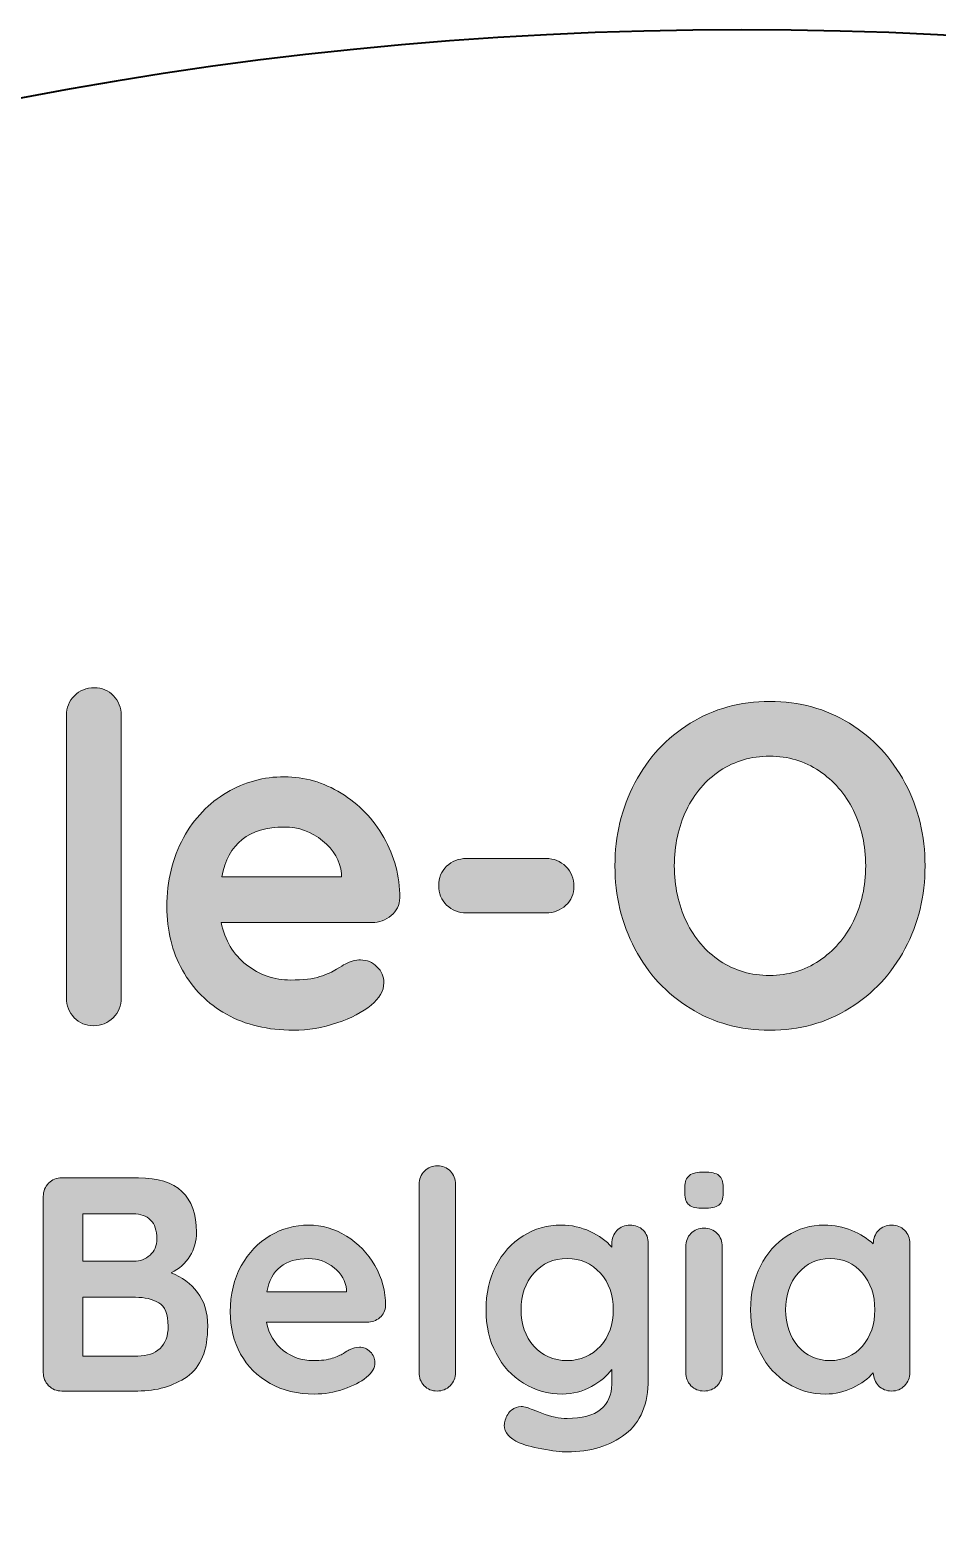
# Model space of a CAD drawing. Header units: inches. Extents: x 8 to 202, y -198 to -4.
# Drawn here: x 86.64 to 109.77, y -42.03 to -4.12 of the extents above; entities that cross this region are included whole.
import ezdxf

# ---------------------------------------------------------------- set-up
doc = ezdxf.new("R2010")
doc.units = ezdxf.units.IN
doc.header["$MEASUREMENT"] = 0
doc.layers.add('Layer 1', color=7, linetype='Continuous')
doc.layers.add('Layer 2', color=7, linetype='Continuous')

# ---------------------------------------------------------------- blocks, each defined once
blk = doc.blocks.new('block 6')
at = {"layer": 'Layer 2', "true_color": 0xffffff}
h = blk.add_hatch(color=7, dxfattribs=at)
h.dxf.hatch_style = 2
edge = h.paths.add_edge_path()
edge.add_spline(control_points=[(88.77, -29.299), (88.634, -29.435), (88.465, -29.503), (88.264, -29.503), (88.07, -29.503), (87.907, -29.435), (87.775, -29.299), (87.643, -29.164), (87.577, -28.995), (87.577, -28.793), (87.577, -28.793), (87.577, -21.598), (87.577, -21.598), (87.577, -21.396), (87.645, -21.228), (87.781, -21.092), (87.916, -20.956), (88.085, -20.888), (88.287, -20.888), (88.481, -20.888), (88.644, -20.956), (88.776, -21.092), (88.908, -21.228), (88.974, -21.396), (88.974, -21.598), (88.974, -21.598), (88.974, -28.793), (88.974, -28.793), (88.974, -28.995), (88.906, -29.164), (88.77, -29.299)], knot_values=[0, 0, 0, 0, 1, 1, 1, 2, 2, 2, 3, 3, 3, 4, 4, 4, 5, 5, 5, 6, 6, 6, 7, 7, 7, 8, 8, 8, 9, 9, 9, 10, 10, 10, 10], degree=3, periodic=1)
h = blk.add_hatch(color=7, dxfattribs=at)
h.dxf.hatch_style = 2
edge = h.paths.add_edge_path()
edge.add_spline(control_points=[(108.951, -27.541), (108.609, -28.182), (108.138, -28.688), (107.536, -29.061), (106.935, -29.433), (106.258, -29.619), (105.505, -29.619), (104.752, -29.619), (104.075, -29.433), (103.473, -29.061), (102.872, -28.688), (102.402, -28.182), (102.065, -27.541), (101.727, -26.901), (101.558, -26.197), (101.558, -25.428), (101.558, -24.66), (101.727, -23.956), (102.065, -23.315), (102.402, -22.675), (102.872, -22.169), (103.473, -21.796), (104.075, -21.424), (104.752, -21.237), (105.505, -21.237), (106.258, -21.237), (106.935, -21.424), (107.536, -21.796), (108.138, -22.169), (108.609, -22.675), (108.951, -23.315), (109.292, -23.956), (109.463, -24.66), (109.463, -25.428), (109.463, -26.197), (109.292, -26.901), (108.951, -27.541)], knot_values=[0, 0, 0, 0, 1, 1, 1, 2, 2, 2, 3, 3, 3, 4, 4, 4, 5, 5, 5, 6, 6, 6, 7, 7, 7, 8, 8, 8, 9, 9, 9, 10, 10, 10, 11, 11, 11, 12, 12, 12, 12], degree=3, periodic=1)
edge = h.paths.add_edge_path()
edge.add_spline(control_points=[(107.635, -24.014), (107.426, -23.591), (107.135, -23.255), (106.762, -23.007), (106.39, -22.759), (105.971, -22.634), (105.505, -22.634), (105.031, -22.634), (104.61, -22.757), (104.242, -23.001), (103.873, -23.246), (103.586, -23.581), (103.38, -24.008), (103.175, -24.435), (103.072, -24.909), (103.072, -25.428), (103.072, -25.948), (103.175, -26.422), (103.38, -26.849), (103.586, -27.276), (103.873, -27.611), (104.242, -27.856), (104.61, -28.1), (105.031, -28.222), (105.505, -28.222), (105.971, -28.222), (106.39, -28.098), (106.762, -27.85), (107.135, -27.602), (107.426, -27.266), (107.635, -26.843), (107.845, -26.42), (107.95, -25.948), (107.95, -25.428), (107.95, -24.909), (107.845, -24.437), (107.635, -24.014)], knot_values=[0, 0, 0, 0, 1, 1, 1, 2, 2, 2, 3, 3, 3, 4, 4, 4, 5, 5, 5, 6, 6, 6, 7, 7, 7, 8, 8, 8, 9, 9, 9, 10, 10, 10, 11, 11, 11, 12, 12, 12, 12], degree=3, periodic=1)
h = blk.add_hatch(color=7, dxfattribs=at)
h.dxf.hatch_style = 2
edge = h.paths.add_edge_path()
edge.add_spline(control_points=[(95.854, -26.697), (95.714, -26.814), (95.551, -26.872), (95.365, -26.872), (95.365, -26.872), (91.523, -26.872), (91.523, -26.872), (91.617, -27.33), (91.83, -27.689), (92.164, -27.949), (92.497, -28.209), (92.874, -28.339), (93.293, -28.339), (93.611, -28.339), (93.859, -28.31), (94.038, -28.252), (94.216, -28.193), (94.358, -28.131), (94.463, -28.065), (94.568, -27.999), (94.639, -27.955), (94.678, -27.931), (94.818, -27.862), (94.95, -27.827), (95.074, -27.827), (95.237, -27.827), (95.377, -27.885), (95.493, -28.001), (95.61, -28.118), (95.668, -28.253), (95.668, -28.409), (95.668, -28.618), (95.559, -28.808), (95.342, -28.979), (95.125, -29.158), (94.833, -29.309), (94.469, -29.433), (94.104, -29.557), (93.735, -29.619), (93.363, -29.619), (92.711, -29.619), (92.142, -29.484), (91.657, -29.212), (91.172, -28.94), (90.798, -28.566), (90.534, -28.089), (90.27, -27.611), (90.138, -27.074), (90.138, -26.476), (90.138, -25.809), (90.278, -25.223), (90.557, -24.718), (90.836, -24.214), (91.205, -23.828), (91.663, -23.56), (92.121, -23.292), (92.61, -23.158), (93.13, -23.158), (93.642, -23.158), (94.125, -23.298), (94.579, -23.577), (95.033, -23.857), (95.396, -24.233), (95.668, -24.707), (95.939, -25.18), (96.075, -25.692), (96.075, -26.243), (96.068, -26.43), (95.994, -26.581), (95.854, -26.697)], knot_values=[0, 0, 0, 0, 1, 1, 1, 2, 2, 2, 3, 3, 3, 4, 4, 4, 5, 5, 5, 6, 6, 6, 7, 7, 7, 8, 8, 8, 9, 9, 9, 10, 10, 10, 11, 11, 11, 12, 12, 12, 13, 13, 13, 14, 14, 14, 15, 15, 15, 16, 16, 16, 17, 17, 17, 18, 18, 18, 19, 19, 19, 20, 20, 20, 21, 21, 21, 22, 22, 22, 23, 23, 23, 23], degree=3, periodic=1)
edge = h.paths.add_edge_path()
edge.add_spline(control_points=[(91.535, -25.708), (91.535, -25.708), (94.585, -25.708), (94.585, -25.708), (94.585, -25.708), (94.585, -25.626), (94.585, -25.626), (94.554, -25.3), (94.395, -25.021), (94.108, -24.788), (93.821, -24.555), (93.495, -24.439), (93.13, -24.439), (92.23, -24.439), (91.698, -24.862), (91.535, -25.708)], knot_values=[0, 0, 0, 0, 1, 1, 1, 2, 2, 2, 3, 3, 3, 4, 4, 4, 5, 5, 5, 5], degree=3, periodic=1)
h = blk.add_hatch(color=7, dxfattribs=at)
h.dxf.hatch_style = 2
edge = h.paths.add_edge_path()
edge.add_spline(control_points=[(97.268, -26.43), (97.133, -26.298), (97.065, -26.131), (97.065, -25.929), (97.065, -25.735), (97.133, -25.572), (97.268, -25.44), (97.404, -25.308), (97.573, -25.242), (97.775, -25.242), (97.775, -25.242), (99.8, -25.242), (99.8, -25.242), (100.002, -25.242), (100.171, -25.31), (100.307, -25.446), (100.443, -25.582), (100.511, -25.751), (100.511, -25.952), (100.511, -26.146), (100.443, -26.307), (100.307, -26.435), (100.171, -26.563), (100.002, -26.627), (99.8, -26.627), (99.8, -26.627), (97.775, -26.627), (97.775, -26.627), (97.573, -26.627), (97.404, -26.562), (97.268, -26.43)], knot_values=[0, 0, 0, 0, 1, 1, 1, 2, 2, 2, 3, 3, 3, 4, 4, 4, 5, 5, 5, 6, 6, 6, 7, 7, 7, 8, 8, 8, 9, 9, 9, 10, 10, 10, 10], degree=3, periodic=1)
h = blk.add_hatch(color=7, dxfattribs=at)
h.dxf.hatch_style = 2
edge = h.paths.add_edge_path()
edge.add_spline(control_points=[(97.36, -38.68), (97.27, -38.771), (97.157, -38.816), (97.023, -38.816), (96.893, -38.816), (96.784, -38.771), (96.696, -38.68), (96.608, -38.59), (96.564, -38.477), (96.564, -38.343), (96.564, -38.343), (96.564, -33.546), (96.564, -33.546), (96.564, -33.412), (96.61, -33.299), (96.7, -33.209), (96.791, -33.118), (96.903, -33.073), (97.038, -33.073), (97.167, -33.073), (97.276, -33.118), (97.364, -33.209), (97.452, -33.299), (97.496, -33.412), (97.496, -33.546), (97.496, -33.546), (97.496, -38.343), (97.496, -38.343), (97.496, -38.477), (97.451, -38.59), (97.36, -38.68)], knot_values=[0, 0, 0, 0, 1, 1, 1, 2, 2, 2, 3, 3, 3, 4, 4, 4, 5, 5, 5, 6, 6, 6, 7, 7, 7, 8, 8, 8, 9, 9, 9, 10, 10, 10, 10], degree=3, periodic=1)
h = blk.add_hatch(color=7, dxfattribs=at)
h.dxf.hatch_style = 2
edge = h.paths.add_edge_path()
edge.add_spline(control_points=[(103.449, -34.074), (103.376, -34.017), (103.34, -33.916), (103.34, -33.772), (103.34, -33.772), (103.34, -33.624), (103.34, -33.624), (103.34, -33.479), (103.379, -33.378), (103.456, -33.321), (103.534, -33.264), (103.658, -33.236), (103.829, -33.236), (104.01, -33.236), (104.137, -33.264), (104.209, -33.321), (104.282, -33.378), (104.318, -33.479), (104.318, -33.624), (104.318, -33.624), (104.318, -33.772), (104.318, -33.772), (104.318, -33.922), (104.28, -34.024), (104.205, -34.078), (104.13, -34.132), (104.002, -34.159), (103.821, -34.159), (103.645, -34.159), (103.521, -34.131), (103.449, -34.074)], knot_values=[0, 0, 0, 0, 1, 1, 1, 2, 2, 2, 3, 3, 3, 4, 4, 4, 5, 5, 5, 6, 6, 6, 7, 7, 7, 8, 8, 8, 9, 9, 9, 10, 10, 10, 10], degree=3, periodic=1)
edge = h.paths.add_edge_path()
edge.add_spline(control_points=[(104.163, -38.68), (104.075, -38.771), (103.963, -38.816), (103.829, -38.816), (103.694, -38.816), (103.583, -38.771), (103.495, -38.68), (103.407, -38.59), (103.363, -38.477), (103.363, -38.343), (103.363, -38.343), (103.363, -35.137), (103.363, -35.137), (103.363, -35.003), (103.407, -34.89), (103.495, -34.8), (103.583, -34.709), (103.694, -34.664), (103.829, -34.664), (103.963, -34.664), (104.075, -34.709), (104.163, -34.8), (104.25, -34.89), (104.295, -35.003), (104.295, -35.137), (104.295, -35.137), (104.295, -38.343), (104.295, -38.343), (104.295, -38.477), (104.25, -38.59), (104.163, -38.68)], knot_values=[0, 0, 0, 0, 1, 1, 1, 2, 2, 2, 3, 3, 3, 4, 4, 4, 5, 5, 5, 6, 6, 6, 7, 7, 7, 8, 8, 8, 9, 9, 9, 10, 10, 10, 10], degree=3, periodic=1)
h = blk.add_hatch(color=7, dxfattribs=at)
h.dxf.hatch_style = 2
edge = h.paths.add_edge_path()
edge.add_spline(control_points=[(90.918, -36.302), (91.092, -36.524), (91.178, -36.811), (91.178, -37.163), (91.178, -37.779), (91.002, -38.208), (90.651, -38.451), (90.299, -38.695), (89.88, -38.816), (89.393, -38.816), (89.393, -38.816), (87.461, -38.816), (87.461, -38.816), (87.326, -38.816), (87.214, -38.771), (87.123, -38.68), (87.033, -38.59), (86.987, -38.477), (86.987, -38.343), (86.987, -38.343), (86.987, -33.857), (86.987, -33.857), (86.987, -33.722), (87.033, -33.61), (87.123, -33.519), (87.214, -33.429), (87.326, -33.383), (87.461, -33.383), (87.461, -33.383), (89.417, -33.383), (89.417, -33.383), (90.399, -33.383), (90.891, -33.844), (90.891, -34.765), (90.891, -34.998), (90.835, -35.203), (90.724, -35.382), (90.613, -35.56), (90.454, -35.702), (90.247, -35.805), (90.521, -35.914), (90.745, -36.079), (90.918, -36.302)], knot_values=[0, 0, 0, 0, 1, 1, 1, 2, 2, 2, 3, 3, 3, 4, 4, 4, 5, 5, 5, 6, 6, 6, 7, 7, 7, 8, 8, 8, 9, 9, 9, 10, 10, 10, 11, 11, 11, 12, 12, 12, 13, 13, 13, 14, 14, 14, 14], degree=3, periodic=1)
edge = h.paths.add_edge_path()
edge.add_spline(control_points=[(89.723, -34.458), (89.617, -34.352), (89.468, -34.299), (89.277, -34.299), (89.277, -34.299), (87.996, -34.299), (87.996, -34.299), (87.996, -34.299), (87.996, -35.51), (87.996, -35.51), (87.996, -35.51), (89.3, -35.51), (89.3, -35.51), (89.455, -35.51), (89.591, -35.458), (89.708, -35.355), (89.824, -35.251), (89.882, -35.112), (89.882, -34.936), (89.882, -34.724), (89.829, -34.564), (89.723, -34.458)], knot_values=[0, 0, 0, 0, 1, 1, 1, 2, 2, 2, 3, 3, 3, 4, 4, 4, 5, 5, 5, 6, 6, 6, 7, 7, 7, 7], degree=3, periodic=1)
edge = h.paths.add_edge_path()
edge.add_spline(control_points=[(89.964, -37.73), (90.101, -37.6), (90.169, -37.411), (90.169, -37.163), (90.169, -36.858), (90.089, -36.659), (89.929, -36.566), (89.768, -36.472), (89.572, -36.426), (89.339, -36.426), (89.339, -36.426), (87.996, -36.426), (87.996, -36.426), (87.996, -36.426), (87.996, -37.924), (87.996, -37.924), (87.996, -37.924), (89.393, -37.924), (89.393, -37.924), (89.636, -37.924), (89.827, -37.859), (89.964, -37.73)], knot_values=[0, 0, 0, 0, 1, 1, 1, 2, 2, 2, 3, 3, 3, 4, 4, 4, 5, 5, 5, 6, 6, 6, 7, 7, 7, 7], degree=3, periodic=1)
h = blk.add_hatch(color=7, dxfattribs=at)
h.dxf.hatch_style = 2
edge = h.paths.add_edge_path()
edge.add_spline(control_points=[(95.563, -36.946), (95.47, -37.023), (95.362, -37.062), (95.237, -37.062), (95.237, -37.062), (92.676, -37.062), (92.676, -37.062), (92.738, -37.368), (92.881, -37.607), (93.103, -37.78), (93.326, -37.954), (93.577, -38.04), (93.856, -38.04), (94.068, -38.04), (94.234, -38.021), (94.353, -37.982), (94.472, -37.943), (94.566, -37.902), (94.636, -37.858), (94.706, -37.814), (94.754, -37.784), (94.78, -37.768), (94.873, -37.722), (94.961, -37.699), (95.043, -37.699), (95.152, -37.699), (95.245, -37.737), (95.323, -37.815), (95.4, -37.893), (95.439, -37.983), (95.439, -38.087), (95.439, -38.226), (95.367, -38.353), (95.222, -38.467), (95.077, -38.586), (94.883, -38.687), (94.64, -38.77), (94.397, -38.852), (94.151, -38.894), (93.902, -38.894), (93.468, -38.894), (93.089, -38.803), (92.766, -38.622), (92.442, -38.441), (92.192, -38.191), (92.017, -37.873), (91.841, -37.555), (91.753, -37.197), (91.753, -36.798), (91.753, -36.353), (91.846, -35.963), (92.032, -35.626), (92.218, -35.29), (92.464, -35.033), (92.769, -34.854), (93.075, -34.676), (93.401, -34.586), (93.747, -34.586), (94.089, -34.586), (94.411, -34.68), (94.714, -34.866), (95.016, -35.052), (95.258, -35.303), (95.439, -35.619), (95.62, -35.934), (95.711, -36.276), (95.711, -36.643), (95.706, -36.767), (95.657, -36.868), (95.563, -36.946)], knot_values=[0, 0, 0, 0, 1, 1, 1, 2, 2, 2, 3, 3, 3, 4, 4, 4, 5, 5, 5, 6, 6, 6, 7, 7, 7, 8, 8, 8, 9, 9, 9, 10, 10, 10, 11, 11, 11, 12, 12, 12, 13, 13, 13, 14, 14, 14, 15, 15, 15, 16, 16, 16, 17, 17, 17, 18, 18, 18, 19, 19, 19, 20, 20, 20, 21, 21, 21, 22, 22, 22, 23, 23, 23, 23], degree=3, periodic=1)
edge = h.paths.add_edge_path()
edge.add_spline(control_points=[(92.684, -36.286), (92.684, -36.286), (94.717, -36.286), (94.717, -36.286), (94.717, -36.286), (94.717, -36.232), (94.717, -36.232), (94.697, -36.015), (94.591, -35.828), (94.399, -35.673), (94.208, -35.518), (93.99, -35.44), (93.747, -35.44), (93.147, -35.44), (92.793, -35.722), (92.684, -36.286)], knot_values=[0, 0, 0, 0, 1, 1, 1, 2, 2, 2, 3, 3, 3, 4, 4, 4, 5, 5, 5, 5], degree=3, periodic=1)
h = blk.add_hatch(color=7, dxfattribs=at)
h.dxf.hatch_style = 2
edge = h.paths.add_edge_path()
edge.add_spline(control_points=[(102.277, -34.718), (102.365, -34.806), (102.409, -34.92), (102.409, -35.06), (102.409, -35.06), (102.409, -38.514), (102.409, -38.514), (102.409, -39.145), (102.213, -39.612), (101.823, -39.914), (101.432, -40.217), (100.937, -40.368), (100.337, -40.368), (100.181, -40.368), (99.968, -40.343), (99.696, -40.291), (99.425, -40.239), (99.232, -40.187), (99.118, -40.136), (98.864, -40.027), (98.738, -39.877), (98.738, -39.685), (98.738, -39.649), (98.745, -39.608), (98.761, -39.561), (98.792, -39.447), (98.845, -39.361), (98.92, -39.301), (98.995, -39.242), (99.076, -39.212), (99.164, -39.212), (99.216, -39.212), (99.265, -39.22), (99.312, -39.235), (99.333, -39.24), (99.461, -39.288), (99.696, -39.379), (99.932, -39.469), (100.145, -39.515), (100.337, -39.515), (100.719, -39.515), (101.005, -39.438), (101.194, -39.286), (101.383, -39.133), (101.477, -38.917), (101.477, -38.638), (101.477, -38.638), (101.477, -38.265), (101.477, -38.265), (101.363, -38.426), (101.191, -38.571), (100.961, -38.7), (100.731, -38.829), (100.484, -38.894), (100.22, -38.894), (99.858, -38.894), (99.528, -38.802), (99.23, -38.618), (98.933, -38.435), (98.699, -38.18), (98.528, -37.854), (98.357, -37.528), (98.272, -37.158), (98.272, -36.744), (98.272, -36.33), (98.356, -35.959), (98.524, -35.63), (98.692, -35.302), (98.923, -35.046), (99.215, -34.862), (99.507, -34.678), (99.832, -34.586), (100.189, -34.586), (100.453, -34.586), (100.699, -34.641), (100.926, -34.749), (101.154, -34.858), (101.338, -34.99), (101.477, -35.145), (101.477, -35.145), (101.477, -35.06), (101.477, -35.06), (101.477, -34.925), (101.521, -34.813), (101.609, -34.722), (101.697, -34.632), (101.808, -34.586), (101.943, -34.586), (102.077, -34.586), (102.189, -34.63), (102.277, -34.718)], knot_values=[0, 0, 0, 0, 1, 1, 1, 2, 2, 2, 3, 3, 3, 4, 4, 4, 5, 5, 5, 6, 6, 6, 7, 7, 7, 8, 8, 8, 9, 9, 9, 10, 10, 10, 11, 11, 11, 12, 12, 12, 13, 13, 13, 14, 14, 14, 15, 15, 15, 16, 16, 16, 17, 17, 17, 18, 18, 18, 19, 19, 19, 20, 20, 20, 21, 21, 21, 22, 22, 22, 23, 23, 23, 24, 24, 24, 25, 25, 25, 26, 26, 26, 27, 27, 27, 28, 28, 28, 29, 29, 29, 30, 30, 30, 30], degree=3, periodic=1)
edge = h.paths.add_edge_path()
edge.add_spline(control_points=[(101.186, -37.671), (101.406, -37.426), (101.516, -37.117), (101.516, -36.744), (101.516, -36.371), (101.406, -36.061), (101.186, -35.813), (100.966, -35.564), (100.683, -35.44), (100.337, -35.44), (99.99, -35.44), (99.708, -35.564), (99.491, -35.813), (99.273, -36.061), (99.164, -36.371), (99.164, -36.744), (99.164, -37.117), (99.273, -37.426), (99.491, -37.671), (99.708, -37.917), (99.99, -38.04), (100.337, -38.04), (100.683, -38.04), (100.966, -37.917), (101.186, -37.671)], knot_values=[0, 0, 0, 0, 1, 1, 1, 2, 2, 2, 3, 3, 3, 4, 4, 4, 5, 5, 5, 6, 6, 6, 7, 7, 7, 8, 8, 8, 8], degree=3, periodic=1)
h = blk.add_hatch(color=7, dxfattribs=at)
h.dxf.hatch_style = 2
edge = h.paths.add_edge_path()
edge.add_spline(control_points=[(108.943, -34.718), (109.031, -34.806), (109.075, -34.92), (109.075, -35.06), (109.075, -35.06), (109.075, -38.343), (109.075, -38.343), (109.075, -38.477), (109.031, -38.59), (108.943, -38.68), (108.855, -38.771), (108.744, -38.816), (108.61, -38.816), (108.475, -38.816), (108.365, -38.772), (108.28, -38.684), (108.194, -38.596), (108.149, -38.485), (108.144, -38.351), (108.015, -38.501), (107.84, -38.629), (107.62, -38.735), (107.4, -38.841), (107.169, -38.894), (106.926, -38.894), (106.569, -38.894), (106.245, -38.802), (105.955, -38.618), (105.666, -38.435), (105.437, -38.18), (105.269, -37.854), (105.1, -37.528), (105.016, -37.158), (105.016, -36.744), (105.016, -36.33), (105.099, -35.959), (105.265, -35.63), (105.43, -35.302), (105.657, -35.046), (105.944, -34.862), (106.231, -34.678), (106.548, -34.586), (106.895, -34.586), (107.143, -34.586), (107.376, -34.632), (107.593, -34.722), (107.81, -34.813), (107.994, -34.928), (108.144, -35.068), (108.144, -35.068), (108.144, -35.06), (108.144, -35.06), (108.144, -34.925), (108.188, -34.813), (108.276, -34.722), (108.364, -34.632), (108.475, -34.586), (108.61, -34.586), (108.744, -34.586), (108.855, -34.63), (108.943, -34.718)], knot_values=[0, 0, 0, 0, 1, 1, 1, 2, 2, 2, 3, 3, 3, 4, 4, 4, 5, 5, 5, 6, 6, 6, 7, 7, 7, 8, 8, 8, 9, 9, 9, 10, 10, 10, 11, 11, 11, 12, 12, 12, 13, 13, 13, 14, 14, 14, 15, 15, 15, 16, 16, 16, 17, 17, 17, 18, 18, 18, 19, 19, 19, 20, 20, 20, 20], degree=3, periodic=1)
edge = h.paths.add_edge_path()
edge.add_spline(control_points=[(107.865, -37.671), (108.077, -37.426), (108.183, -37.117), (108.183, -36.744), (108.183, -36.371), (108.077, -36.061), (107.865, -35.813), (107.653, -35.564), (107.378, -35.44), (107.042, -35.44), (106.711, -35.44), (106.439, -35.564), (106.227, -35.813), (106.015, -36.061), (105.909, -36.371), (105.909, -36.744), (105.909, -37.117), (106.014, -37.426), (106.223, -37.671), (106.433, -37.917), (106.706, -38.04), (107.042, -38.04), (107.378, -38.04), (107.653, -37.917), (107.865, -37.671)], knot_values=[0, 0, 0, 0, 1, 1, 1, 2, 2, 2, 3, 3, 3, 4, 4, 4, 5, 5, 5, 6, 6, 6, 7, 7, 7, 8, 8, 8, 8], degree=3, periodic=1)
at = {"layer": 'Layer 2', "lineweight": 0}
for points, knots in [([(88.77, -29.299), (88.634, -29.435), (88.465, -29.503), (88.264, -29.503), (88.07, -29.503), (87.907, -29.435), (87.775, -29.299), (87.643, -29.164), (87.577, -28.995), (87.577, -28.793), (87.577, -28.793), (87.577, -21.598), (87.577, -21.598), (87.577, -21.396), (87.645, -21.228), (87.781, -21.092), (87.916, -20.956), (88.085, -20.888), (88.287, -20.888), (88.481, -20.888), (88.644, -20.956), (88.776, -21.092), (88.908, -21.228), (88.974, -21.396), (88.974, -21.598), (88.974, -21.598), (88.974, -28.793), (88.974, -28.793), (88.974, -28.995), (88.906, -29.164), (88.77, -29.299)], [0, 0, 0, 0, 1, 1, 1, 2, 2, 2, 3, 3, 3, 4, 4, 4, 5, 5, 5, 6, 6, 6, 7, 7, 7, 8, 8, 8, 9, 9, 9, 10, 10, 10, 10]), ([(108.951, -27.541), (108.609, -28.182), (108.138, -28.688), (107.536, -29.061), (106.935, -29.433), (106.258, -29.619), (105.505, -29.619), (104.752, -29.619), (104.075, -29.433), (103.473, -29.061), (102.872, -28.688), (102.402, -28.182), (102.065, -27.541), (101.727, -26.901), (101.558, -26.197), (101.558, -25.428), (101.558, -24.66), (101.727, -23.956), (102.065, -23.315), (102.402, -22.675), (102.872, -22.169), (103.473, -21.796), (104.075, -21.424), (104.752, -21.237), (105.505, -21.237), (106.258, -21.237), (106.935, -21.424), (107.536, -21.796), (108.138, -22.169), (108.609, -22.675), (108.951, -23.315), (109.292, -23.956), (109.463, -24.66), (109.463, -25.428), (109.463, -26.197), (109.292, -26.901), (108.951, -27.541)], [0, 0, 0, 0, 1, 1, 1, 2, 2, 2, 3, 3, 3, 4, 4, 4, 5, 5, 5, 6, 6, 6, 7, 7, 7, 8, 8, 8, 9, 9, 9, 10, 10, 10, 11, 11, 11, 12, 12, 12, 12]), ([(107.635, -24.014), (107.426, -23.591), (107.135, -23.255), (106.762, -23.007), (106.39, -22.759), (105.971, -22.634), (105.505, -22.634), (105.031, -22.634), (104.61, -22.757), (104.242, -23.001), (103.873, -23.246), (103.586, -23.581), (103.38, -24.008), (103.175, -24.435), (103.072, -24.909), (103.072, -25.428), (103.072, -25.948), (103.175, -26.422), (103.38, -26.849), (103.586, -27.276), (103.873, -27.611), (104.242, -27.856), (104.61, -28.1), (105.031, -28.222), (105.505, -28.222), (105.971, -28.222), (106.39, -28.098), (106.762, -27.85), (107.135, -27.602), (107.426, -27.266), (107.635, -26.843), (107.845, -26.42), (107.95, -25.948), (107.95, -25.428), (107.95, -24.909), (107.845, -24.437), (107.635, -24.014)], [0, 0, 0, 0, 1, 1, 1, 2, 2, 2, 3, 3, 3, 4, 4, 4, 5, 5, 5, 6, 6, 6, 7, 7, 7, 8, 8, 8, 9, 9, 9, 10, 10, 10, 11, 11, 11, 12, 12, 12, 12]), ([(95.854, -26.697), (95.714, -26.814), (95.551, -26.872), (95.365, -26.872), (95.365, -26.872), (91.523, -26.872), (91.523, -26.872), (91.617, -27.33), (91.83, -27.689), (92.164, -27.949), (92.497, -28.209), (92.874, -28.339), (93.293, -28.339), (93.611, -28.339), (93.859, -28.31), (94.038, -28.252), (94.216, -28.193), (94.358, -28.131), (94.463, -28.065), (94.568, -27.999), (94.639, -27.955), (94.678, -27.931), (94.818, -27.862), (94.95, -27.827), (95.074, -27.827), (95.237, -27.827), (95.377, -27.885), (95.493, -28.001), (95.61, -28.118), (95.668, -28.253), (95.668, -28.409), (95.668, -28.618), (95.559, -28.808), (95.342, -28.979), (95.125, -29.158), (94.833, -29.309), (94.469, -29.433), (94.104, -29.557), (93.735, -29.619), (93.363, -29.619), (92.711, -29.619), (92.142, -29.484), (91.657, -29.212), (91.172, -28.94), (90.798, -28.566), (90.534, -28.089), (90.27, -27.611), (90.138, -27.074), (90.138, -26.476), (90.138, -25.809), (90.278, -25.223), (90.557, -24.718), (90.836, -24.214), (91.205, -23.828), (91.663, -23.56), (92.121, -23.292), (92.61, -23.158), (93.13, -23.158), (93.642, -23.158), (94.125, -23.298), (94.579, -23.577), (95.033, -23.857), (95.396, -24.233), (95.668, -24.707), (95.939, -25.18), (96.075, -25.692), (96.075, -26.243), (96.068, -26.43), (95.994, -26.581), (95.854, -26.697)], [0, 0, 0, 0, 1, 1, 1, 2, 2, 2, 3, 3, 3, 4, 4, 4, 5, 5, 5, 6, 6, 6, 7, 7, 7, 8, 8, 8, 9, 9, 9, 10, 10, 10, 11, 11, 11, 12, 12, 12, 13, 13, 13, 14, 14, 14, 15, 15, 15, 16, 16, 16, 17, 17, 17, 18, 18, 18, 19, 19, 19, 20, 20, 20, 21, 21, 21, 22, 22, 22, 23, 23, 23, 23]), ([(91.535, -25.708), (91.535, -25.708), (94.585, -25.708), (94.585, -25.708), (94.585, -25.708), (94.585, -25.626), (94.585, -25.626), (94.554, -25.3), (94.395, -25.021), (94.108, -24.788), (93.821, -24.555), (93.495, -24.439), (93.13, -24.439), (92.23, -24.439), (91.698, -24.862), (91.535, -25.708)], [0, 0, 0, 0, 1, 1, 1, 2, 2, 2, 3, 3, 3, 4, 4, 4, 5, 5, 5, 5]), ([(97.268, -26.43), (97.133, -26.298), (97.065, -26.131), (97.065, -25.929), (97.065, -25.735), (97.133, -25.572), (97.268, -25.44), (97.404, -25.308), (97.573, -25.242), (97.775, -25.242), (97.775, -25.242), (99.8, -25.242), (99.8, -25.242), (100.002, -25.242), (100.171, -25.31), (100.307, -25.446), (100.443, -25.582), (100.511, -25.751), (100.511, -25.952), (100.511, -26.146), (100.443, -26.307), (100.307, -26.435), (100.171, -26.563), (100.002, -26.627), (99.8, -26.627), (99.8, -26.627), (97.775, -26.627), (97.775, -26.627), (97.573, -26.627), (97.404, -26.562), (97.268, -26.43)], [0, 0, 0, 0, 1, 1, 1, 2, 2, 2, 3, 3, 3, 4, 4, 4, 5, 5, 5, 6, 6, 6, 7, 7, 7, 8, 8, 8, 9, 9, 9, 10, 10, 10, 10]), ([(97.36, -38.68), (97.27, -38.771), (97.157, -38.816), (97.023, -38.816), (96.893, -38.816), (96.784, -38.771), (96.696, -38.68), (96.608, -38.59), (96.564, -38.477), (96.564, -38.343), (96.564, -38.343), (96.564, -33.546), (96.564, -33.546), (96.564, -33.412), (96.61, -33.299), (96.7, -33.209), (96.791, -33.118), (96.903, -33.073), (97.038, -33.073), (97.167, -33.073), (97.276, -33.118), (97.364, -33.209), (97.452, -33.299), (97.496, -33.412), (97.496, -33.546), (97.496, -33.546), (97.496, -38.343), (97.496, -38.343), (97.496, -38.477), (97.451, -38.59), (97.36, -38.68)], [0, 0, 0, 0, 1, 1, 1, 2, 2, 2, 3, 3, 3, 4, 4, 4, 5, 5, 5, 6, 6, 6, 7, 7, 7, 8, 8, 8, 9, 9, 9, 10, 10, 10, 10]), ([(103.449, -34.074), (103.376, -34.017), (103.34, -33.916), (103.34, -33.772), (103.34, -33.772), (103.34, -33.624), (103.34, -33.624), (103.34, -33.479), (103.379, -33.378), (103.456, -33.321), (103.534, -33.264), (103.658, -33.236), (103.829, -33.236), (104.01, -33.236), (104.137, -33.264), (104.209, -33.321), (104.282, -33.378), (104.318, -33.479), (104.318, -33.624), (104.318, -33.624), (104.318, -33.772), (104.318, -33.772), (104.318, -33.922), (104.28, -34.024), (104.205, -34.078), (104.13, -34.132), (104.002, -34.159), (103.821, -34.159), (103.645, -34.159), (103.521, -34.131), (103.449, -34.074)], [0, 0, 0, 0, 1, 1, 1, 2, 2, 2, 3, 3, 3, 4, 4, 4, 5, 5, 5, 6, 6, 6, 7, 7, 7, 8, 8, 8, 9, 9, 9, 10, 10, 10, 10]), ([(90.918, -36.302), (91.092, -36.524), (91.178, -36.811), (91.178, -37.163), (91.178, -37.779), (91.002, -38.208), (90.651, -38.451), (90.299, -38.695), (89.88, -38.816), (89.393, -38.816), (89.393, -38.816), (87.461, -38.816), (87.461, -38.816), (87.326, -38.816), (87.214, -38.771), (87.123, -38.68), (87.033, -38.59), (86.987, -38.477), (86.987, -38.343), (86.987, -38.343), (86.987, -33.857), (86.987, -33.857), (86.987, -33.722), (87.033, -33.61), (87.123, -33.519), (87.214, -33.429), (87.326, -33.383), (87.461, -33.383), (87.461, -33.383), (89.417, -33.383), (89.417, -33.383), (90.399, -33.383), (90.891, -33.844), (90.891, -34.765), (90.891, -34.998), (90.835, -35.203), (90.724, -35.382), (90.613, -35.56), (90.454, -35.702), (90.247, -35.805), (90.521, -35.914), (90.745, -36.079), (90.918, -36.302)], [0, 0, 0, 0, 1, 1, 1, 2, 2, 2, 3, 3, 3, 4, 4, 4, 5, 5, 5, 6, 6, 6, 7, 7, 7, 8, 8, 8, 9, 9, 9, 10, 10, 10, 11, 11, 11, 12, 12, 12, 13, 13, 13, 14, 14, 14, 14]), ([(89.723, -34.458), (89.617, -34.352), (89.468, -34.299), (89.277, -34.299), (89.277, -34.299), (87.996, -34.299), (87.996, -34.299), (87.996, -34.299), (87.996, -35.51), (87.996, -35.51), (87.996, -35.51), (89.3, -35.51), (89.3, -35.51), (89.455, -35.51), (89.591, -35.458), (89.708, -35.355), (89.824, -35.251), (89.882, -35.112), (89.882, -34.936), (89.882, -34.724), (89.829, -34.564), (89.723, -34.458)], [0, 0, 0, 0, 1, 1, 1, 2, 2, 2, 3, 3, 3, 4, 4, 4, 5, 5, 5, 6, 6, 6, 7, 7, 7, 7]), ([(95.563, -36.946), (95.47, -37.023), (95.362, -37.062), (95.237, -37.062), (95.237, -37.062), (92.676, -37.062), (92.676, -37.062), (92.738, -37.368), (92.881, -37.607), (93.103, -37.78), (93.326, -37.954), (93.577, -38.04), (93.856, -38.04), (94.068, -38.04), (94.234, -38.021), (94.353, -37.982), (94.472, -37.943), (94.566, -37.902), (94.636, -37.858), (94.706, -37.814), (94.754, -37.784), (94.78, -37.768), (94.873, -37.722), (94.961, -37.699), (95.043, -37.699), (95.152, -37.699), (95.245, -37.737), (95.323, -37.815), (95.4, -37.893), (95.439, -37.983), (95.439, -38.087), (95.439, -38.226), (95.367, -38.353), (95.222, -38.467), (95.077, -38.586), (94.883, -38.687), (94.64, -38.77), (94.397, -38.852), (94.151, -38.894), (93.902, -38.894), (93.468, -38.894), (93.089, -38.803), (92.766, -38.622), (92.442, -38.441), (92.192, -38.191), (92.017, -37.873), (91.841, -37.555), (91.753, -37.197), (91.753, -36.798), (91.753, -36.353), (91.846, -35.963), (92.032, -35.626), (92.218, -35.29), (92.464, -35.033), (92.769, -34.854), (93.075, -34.676), (93.401, -34.586), (93.747, -34.586), (94.089, -34.586), (94.411, -34.68), (94.714, -34.866), (95.016, -35.052), (95.258, -35.303), (95.439, -35.619), (95.62, -35.934), (95.711, -36.276), (95.711, -36.643), (95.706, -36.767), (95.657, -36.868), (95.563, -36.946)], [0, 0, 0, 0, 1, 1, 1, 2, 2, 2, 3, 3, 3, 4, 4, 4, 5, 5, 5, 6, 6, 6, 7, 7, 7, 8, 8, 8, 9, 9, 9, 10, 10, 10, 11, 11, 11, 12, 12, 12, 13, 13, 13, 14, 14, 14, 15, 15, 15, 16, 16, 16, 17, 17, 17, 18, 18, 18, 19, 19, 19, 20, 20, 20, 21, 21, 21, 22, 22, 22, 23, 23, 23, 23]), ([(102.277, -34.718), (102.365, -34.806), (102.409, -34.92), (102.409, -35.06), (102.409, -35.06), (102.409, -38.514), (102.409, -38.514), (102.409, -39.145), (102.213, -39.612), (101.823, -39.914), (101.432, -40.217), (100.937, -40.368), (100.337, -40.368), (100.181, -40.368), (99.968, -40.343), (99.696, -40.291), (99.425, -40.239), (99.232, -40.187), (99.118, -40.136), (98.864, -40.027), (98.738, -39.877), (98.738, -39.685), (98.738, -39.649), (98.745, -39.608), (98.761, -39.561), (98.792, -39.447), (98.845, -39.361), (98.92, -39.301), (98.995, -39.242), (99.076, -39.212), (99.164, -39.212), (99.216, -39.212), (99.265, -39.22), (99.312, -39.235), (99.333, -39.24), (99.461, -39.288), (99.696, -39.379), (99.932, -39.469), (100.145, -39.515), (100.337, -39.515), (100.719, -39.515), (101.005, -39.438), (101.194, -39.286), (101.383, -39.133), (101.477, -38.917), (101.477, -38.638), (101.477, -38.638), (101.477, -38.265), (101.477, -38.265), (101.363, -38.426), (101.191, -38.571), (100.961, -38.7), (100.731, -38.829), (100.484, -38.894), (100.22, -38.894), (99.858, -38.894), (99.528, -38.802), (99.23, -38.618), (98.933, -38.435), (98.699, -38.18), (98.528, -37.854), (98.357, -37.528), (98.272, -37.158), (98.272, -36.744), (98.272, -36.33), (98.356, -35.959), (98.524, -35.63), (98.692, -35.302), (98.923, -35.046), (99.215, -34.862), (99.507, -34.678), (99.832, -34.586), (100.189, -34.586), (100.453, -34.586), (100.699, -34.641), (100.926, -34.749), (101.154, -34.858), (101.338, -34.99), (101.477, -35.145), (101.477, -35.145), (101.477, -35.06), (101.477, -35.06), (101.477, -34.925), (101.521, -34.813), (101.609, -34.722), (101.697, -34.632), (101.808, -34.586), (101.943, -34.586), (102.077, -34.586), (102.189, -34.63), (102.277, -34.718)], [0, 0, 0, 0, 1, 1, 1, 2, 2, 2, 3, 3, 3, 4, 4, 4, 5, 5, 5, 6, 6, 6, 7, 7, 7, 8, 8, 8, 9, 9, 9, 10, 10, 10, 11, 11, 11, 12, 12, 12, 13, 13, 13, 14, 14, 14, 15, 15, 15, 16, 16, 16, 17, 17, 17, 18, 18, 18, 19, 19, 19, 20, 20, 20, 21, 21, 21, 22, 22, 22, 23, 23, 23, 24, 24, 24, 25, 25, 25, 26, 26, 26, 27, 27, 27, 28, 28, 28, 29, 29, 29, 30, 30, 30, 30]), ([(104.163, -38.68), (104.075, -38.771), (103.963, -38.816), (103.829, -38.816), (103.694, -38.816), (103.583, -38.771), (103.495, -38.68), (103.407, -38.59), (103.363, -38.477), (103.363, -38.343), (103.363, -38.343), (103.363, -35.137), (103.363, -35.137), (103.363, -35.003), (103.407, -34.89), (103.495, -34.8), (103.583, -34.709), (103.694, -34.664), (103.829, -34.664), (103.963, -34.664), (104.075, -34.709), (104.163, -34.8), (104.25, -34.89), (104.295, -35.003), (104.295, -35.137), (104.295, -35.137), (104.295, -38.343), (104.295, -38.343), (104.295, -38.477), (104.25, -38.59), (104.163, -38.68)], [0, 0, 0, 0, 1, 1, 1, 2, 2, 2, 3, 3, 3, 4, 4, 4, 5, 5, 5, 6, 6, 6, 7, 7, 7, 8, 8, 8, 9, 9, 9, 10, 10, 10, 10]), ([(108.943, -34.718), (109.031, -34.806), (109.075, -34.92), (109.075, -35.06), (109.075, -35.06), (109.075, -38.343), (109.075, -38.343), (109.075, -38.477), (109.031, -38.59), (108.943, -38.68), (108.855, -38.771), (108.744, -38.816), (108.61, -38.816), (108.475, -38.816), (108.365, -38.772), (108.28, -38.684), (108.194, -38.596), (108.149, -38.485), (108.144, -38.351), (108.015, -38.501), (107.84, -38.629), (107.62, -38.735), (107.4, -38.841), (107.169, -38.894), (106.926, -38.894), (106.569, -38.894), (106.245, -38.802), (105.955, -38.618), (105.666, -38.435), (105.437, -38.18), (105.269, -37.854), (105.1, -37.528), (105.016, -37.158), (105.016, -36.744), (105.016, -36.33), (105.099, -35.959), (105.265, -35.63), (105.43, -35.302), (105.657, -35.046), (105.944, -34.862), (106.231, -34.678), (106.548, -34.586), (106.895, -34.586), (107.143, -34.586), (107.376, -34.632), (107.593, -34.722), (107.81, -34.813), (107.994, -34.928), (108.144, -35.068), (108.144, -35.068), (108.144, -35.06), (108.144, -35.06), (108.144, -34.925), (108.188, -34.813), (108.276, -34.722), (108.364, -34.632), (108.475, -34.586), (108.61, -34.586), (108.744, -34.586), (108.855, -34.63), (108.943, -34.718)], [0, 0, 0, 0, 1, 1, 1, 2, 2, 2, 3, 3, 3, 4, 4, 4, 5, 5, 5, 6, 6, 6, 7, 7, 7, 8, 8, 8, 9, 9, 9, 10, 10, 10, 11, 11, 11, 12, 12, 12, 13, 13, 13, 14, 14, 14, 15, 15, 15, 16, 16, 16, 17, 17, 17, 18, 18, 18, 19, 19, 19, 20, 20, 20, 20]), ([(92.684, -36.286), (92.684, -36.286), (94.717, -36.286), (94.717, -36.286), (94.717, -36.286), (94.717, -36.232), (94.717, -36.232), (94.697, -36.015), (94.591, -35.828), (94.399, -35.673), (94.208, -35.518), (93.99, -35.44), (93.747, -35.44), (93.147, -35.44), (92.793, -35.722), (92.684, -36.286)], [0, 0, 0, 0, 1, 1, 1, 2, 2, 2, 3, 3, 3, 4, 4, 4, 5, 5, 5, 5]), ([(101.186, -37.671), (101.406, -37.426), (101.516, -37.117), (101.516, -36.744), (101.516, -36.371), (101.406, -36.061), (101.186, -35.813), (100.966, -35.564), (100.683, -35.44), (100.337, -35.44), (99.99, -35.44), (99.708, -35.564), (99.491, -35.813), (99.273, -36.061), (99.164, -36.371), (99.164, -36.744), (99.164, -37.117), (99.273, -37.426), (99.491, -37.671), (99.708, -37.917), (99.99, -38.04), (100.337, -38.04), (100.683, -38.04), (100.966, -37.917), (101.186, -37.671)], [0, 0, 0, 0, 1, 1, 1, 2, 2, 2, 3, 3, 3, 4, 4, 4, 5, 5, 5, 6, 6, 6, 7, 7, 7, 8, 8, 8, 8]), ([(107.865, -37.671), (108.077, -37.426), (108.183, -37.117), (108.183, -36.744), (108.183, -36.371), (108.077, -36.061), (107.865, -35.813), (107.653, -35.564), (107.378, -35.44), (107.042, -35.44), (106.711, -35.44), (106.439, -35.564), (106.227, -35.813), (106.015, -36.061), (105.909, -36.371), (105.909, -36.744), (105.909, -37.117), (106.014, -37.426), (106.223, -37.671), (106.433, -37.917), (106.706, -38.04), (107.042, -38.04), (107.378, -38.04), (107.653, -37.917), (107.865, -37.671)], [0, 0, 0, 0, 1, 1, 1, 2, 2, 2, 3, 3, 3, 4, 4, 4, 5, 5, 5, 6, 6, 6, 7, 7, 7, 8, 8, 8, 8]), ([(89.964, -37.73), (90.101, -37.6), (90.169, -37.411), (90.169, -37.163), (90.169, -36.858), (90.089, -36.659), (89.929, -36.566), (89.768, -36.472), (89.572, -36.426), (89.339, -36.426), (89.339, -36.426), (87.996, -36.426), (87.996, -36.426), (87.996, -36.426), (87.996, -37.924), (87.996, -37.924), (87.996, -37.924), (89.393, -37.924), (89.393, -37.924), (89.636, -37.924), (89.827, -37.859), (89.964, -37.73)], [0, 0, 0, 0, 1, 1, 1, 2, 2, 2, 3, 3, 3, 4, 4, 4, 5, 5, 5, 6, 6, 6, 7, 7, 7, 7])]:
    blk.add_open_spline(points, degree=3, knots=knots, dxfattribs=at)

msp = doc.modelspace()

# ---------------------------------------------------------------- linework, layer by layer
at = {"layer": 'Layer 1', "color": 250, "lineweight": 40, "true_color": 0x231f20}
msp.add_open_spline([(201.669, -100.99), (201.669, -154.493), (158.297, -197.865), (104.795, -197.865), (51.292, -197.865), (7.92, -154.493), (7.92, -100.99), (7.92, -47.488), (51.292, -4.116), (104.795, -4.116), (158.297, -4.116), (201.669, -47.488), (201.669, -100.99)], degree=3, knots=[0, 0, 0, 0, 1, 1, 1, 2, 2, 2, 3, 3, 3, 4, 4, 4, 4], dxfattribs=at)

# ---------------------------------------------------------------- block references
at = {"layer": 'Layer 2'}
msp.add_blockref('block 6', (0, 0), dxfattribs=at)

doc.saveas('drawing.dxf')
